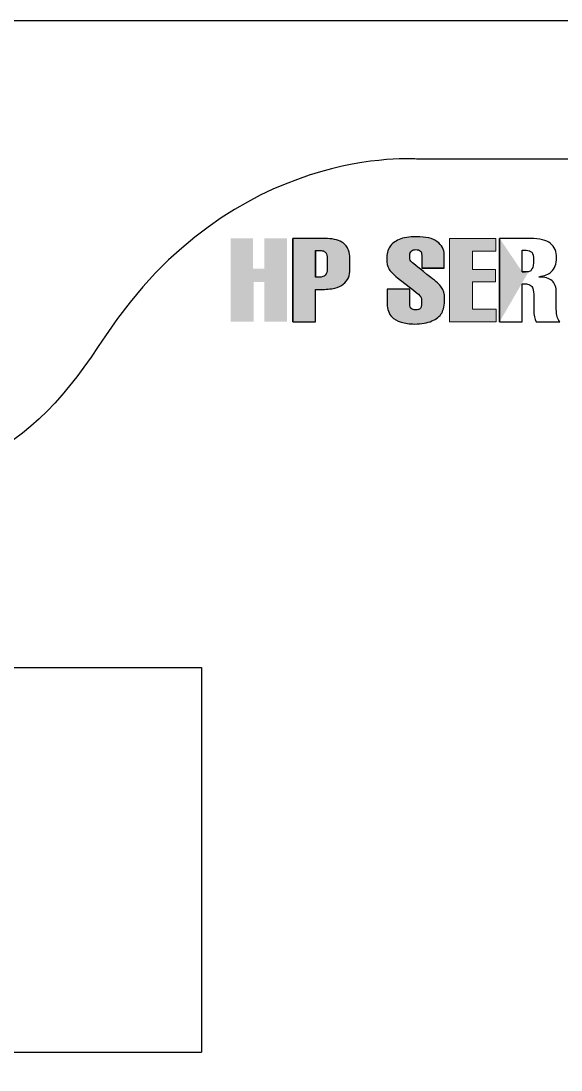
# Model space of a CAD drawing. Header units: millimetres. Extents: x -203524 to 13185, y 0 to 34178.
# Drawn here: x 6195.7 to 6277.1, y 3988.8 to 4147 of the extents above; entities that cross this region are included whole.
import ezdxf

# ---------------------------------------------------------------- set-up
doc = ezdxf.new("R2010")
doc.units = ezdxf.units.MM
doc.header["$MEASUREMENT"] = 0
doc.layers.get('0').update_dxf_attribs({"lineweight": 25})

msp = doc.modelspace()

# ---------------------------------------------------------------- hatches: boundary and pattern name
h = msp.add_hatch(color=256)
edge = h.paths.add_edge_path()
edge.add_spline(control_points=[(6227.303, 4101.616), (6227.303, 4101.616), (6227.303, 4114.174), (6227.303, 4114.174)], knot_values=[0, 0, 0, 0, 0.0833333, 0.0833333, 0.0833333, 0.0833333], degree=3, periodic=0)
edge.add_spline(control_points=[(6227.303, 4114.174), (6227.303, 4114.174), (6230.679, 4114.174), (6230.679, 4114.174)], knot_values=[0.0833333, 0.0833333, 0.0833333, 0.0833333, 0.1666667, 0.1666667, 0.1666667, 0.1666667], degree=3, periodic=0)
edge.add_spline(control_points=[(6230.679, 4114.174), (6230.679, 4114.174), (6230.679, 4109.6), (6230.679, 4109.6)], knot_values=[0.1666667, 0.1666667, 0.1666667, 0.1666667, 0.25, 0.25, 0.25, 0.25], degree=3, periodic=0)
edge.add_spline(control_points=[(6230.679, 4109.6), (6230.679, 4109.6), (6232.382, 4109.6), (6232.382, 4109.6)], knot_values=[0.25, 0.25, 0.25, 0.25, 0.3333333, 0.3333333, 0.3333333, 0.3333333], degree=3, periodic=0)
edge.add_spline(control_points=[(6232.382, 4109.6), (6232.382, 4109.6), (6232.382, 4114.174), (6232.382, 4114.174)], knot_values=[0.3333333, 0.3333333, 0.3333333, 0.3333333, 0.4166667, 0.4166667, 0.4166667, 0.4166667], degree=3, periodic=0)
edge.add_spline(control_points=[(6232.382, 4114.174), (6232.382, 4114.174), (6235.799, 4114.174), (6235.799, 4114.174)], knot_values=[0.4166667, 0.4166667, 0.4166667, 0.4166667, 0.5, 0.5, 0.5, 0.5], degree=3, periodic=0)
edge.add_spline(control_points=[(6235.799, 4114.174), (6235.799, 4114.174), (6235.799, 4101.616), (6235.799, 4101.616)], knot_values=[0.5, 0.5, 0.5, 0.5, 0.5833333, 0.5833333, 0.5833333, 0.5833333], degree=3, periodic=0)
edge.add_spline(control_points=[(6235.799, 4101.616), (6235.799, 4101.616), (6232.402, 4101.616), (6232.402, 4101.616)], knot_values=[0.5833333, 0.5833333, 0.5833333, 0.5833333, 0.6666667, 0.6666667, 0.6666667, 0.6666667], degree=3, periodic=0)
edge.add_spline(control_points=[(6232.402, 4101.616), (6232.402, 4101.616), (6232.402, 4107.619), (6232.402, 4107.619)], knot_values=[0.6666667, 0.6666667, 0.6666667, 0.6666667, 0.75, 0.75, 0.75, 0.75], degree=3, periodic=0)
edge.add_spline(control_points=[(6232.402, 4107.619), (6232.402, 4107.619), (6230.749, 4107.619), (6230.749, 4107.619)], knot_values=[0.75, 0.75, 0.75, 0.75, 0.8333333, 0.8333333, 0.8333333, 0.8333333], degree=3, periodic=0)
edge.add_spline(control_points=[(6230.749, 4107.619), (6230.749, 4107.619), (6230.749, 4101.616), (6230.749, 4101.616)], knot_values=[0.8333333, 0.8333333, 0.8333333, 0.8333333, 0.9166667, 0.9166667, 0.9166667, 0.9166667], degree=3, periodic=0)
edge.add_spline(control_points=[(6230.749, 4101.616), (6230.749, 4101.616), (6227.303, 4101.616), (6227.303, 4101.616)], knot_values=[0.9166667, 0.9166667, 0.9166667, 0.9166667, 1, 1, 1, 1], degree=3, periodic=0)
h = msp.add_hatch(color=256)
edge = h.paths.add_edge_path(flags=16)
edge.add_spline(control_points=[(6240.101, 4108.334), (6240.101, 4108.334), (6240.101, 4112.356), (6240.101, 4112.356), (6240.101, 4112.356), (6240.101, 4112.356), (6240.759, 4112.356), (6240.759, 4112.356), (6240.759, 4112.356), (6241.024, 4112.356), (6241.24, 4112.315), (6241.406, 4112.232), (6241.406, 4112.232), (6241.572, 4112.148), (6241.685, 4112.021), (6241.745, 4111.848), (6241.745, 4111.848), (6241.831, 4111.601), (6241.874, 4111.28), (6241.874, 4110.884), (6241.874, 4110.884), (6241.874, 4110.884), (6241.874, 4109.618), (6241.874, 4109.618), (6241.874, 4109.618), (6241.874, 4109.187), (6241.768, 4108.865), (6241.555, 4108.653), (6241.555, 4108.653), (6241.343, 4108.44), (6241.064, 4108.334), (6240.719, 4108.334), (6240.719, 4108.334), (6240.719, 4108.334), (6240.719, 4108.334), (6240.719, 4108.334)], knot_values=[-1, -1, -1, -1, -0.9, -0.9, -0.9, -0.9, -0.8, -0.8, -0.8, -0.8, -0.7, -0.7, -0.7, -0.7, -0.6, -0.6, -0.6, -0.6, -0.5, -0.5, -0.5, -0.5, -0.4, -0.4, -0.4, -0.4, -0.3, -0.3, -0.3, -0.3, -0.2, -0.2, -0.2, -0.2, -0.1035534, -0.1035534, -0.1035534, -0.1035534], degree=3, periodic=0)
edge.add_spline(control_points=[(6240.719, 4108.334), (6240.719, 4108.334), (6240.719, 4108.334), (6240.719, 4108.334), (6240.719, 4108.334), (6240.719, 4108.334), (6240.101, 4108.334), (6240.101, 4108.334)], knot_values=[-0.1035534, -0.1035534, -0.1035534, -0.1035534, -0.1, -0.1, -0.1, -0.1, 0, 0, 0, 0], degree=3, periodic=0)
edge = h.paths.add_edge_path()
edge.add_spline(control_points=[(6236.655, 4114.174), (6236.655, 4114.174), (6236.655, 4101.616), (6236.655, 4101.616), (6236.655, 4101.616), (6236.655, 4101.616), (6240.101, 4101.616), (6240.101, 4101.616), (6240.101, 4101.616), (6240.101, 4101.616), (6240.101, 4106.474), (6240.101, 4106.474), (6240.101, 4106.474), (6240.101, 4106.474), (6240.808, 4106.474), (6240.808, 4106.474), (6240.808, 4106.474), (6241.658, 4106.474), (6242.399, 4106.549), (6243.029, 4106.698), (6243.029, 4106.698), (6243.507, 4106.807), (6243.924, 4107.002), (6244.279, 4107.284), (6244.279, 4107.284), (6244.635, 4107.565), (6244.888, 4107.882), (6245.041, 4108.235), (6245.041, 4108.235), (6245.194, 4108.588), (6245.27, 4109.029), (6245.27, 4109.557), (6245.27, 4109.557), (6245.27, 4109.557), (6245.27, 4111.194), (6245.27, 4111.194), (6245.27, 4111.194), (6245.27, 4111.63), (6245.201, 4112.035), (6245.061, 4112.408), (6245.061, 4112.408), (6244.962, 4112.678), (6244.849, 4112.89), (6244.723, 4113.045), (6244.723, 4113.045), (6244.55, 4113.264), (6244.322, 4113.459), (6244.04, 4113.631), (6244.04, 4113.631), (6243.758, 4113.803), (6243.396, 4113.937), (6242.955, 4114.032), (6242.955, 4114.032), (6242.513, 4114.126), (6242.05, 4114.174), (6241.565, 4114.174), (6241.565, 4114.174), (6241.565, 4114.174), (6241.565, 4114.174), (6241.565, 4114.174)], knot_values=[-1, -1, -1, -1, -0.9375, -0.9375, -0.9375, -0.9375, -0.875, -0.875, -0.875, -0.875, -0.8125, -0.8125, -0.8125, -0.8125, -0.75, -0.75, -0.75, -0.75, -0.6875, -0.6875, -0.6875, -0.6875, -0.625, -0.625, -0.625, -0.625, -0.5625, -0.5625, -0.5625, -0.5625, -0.5, -0.5, -0.5, -0.5, -0.4375, -0.4375, -0.4375, -0.4375, -0.375, -0.375, -0.375, -0.375, -0.3125, -0.3125, -0.3125, -0.3125, -0.25, -0.25, -0.25, -0.25, -0.1875, -0.1875, -0.1875, -0.1875, -0.125, -0.125, -0.125, -0.125, -0.1249985, -0.1249985, -0.1249985, -0.1249985], degree=3, periodic=0)
edge.add_spline(control_points=[(6241.565, 4114.174), (6241.565, 4114.174), (6241.565, 4114.174), (6241.565, 4114.174), (6241.565, 4114.174), (6241.565, 4114.174), (6236.655, 4114.174), (6236.655, 4114.174)], knot_values=[-0.1249985, -0.1249985, -0.1249985, -0.1249985, -0.0625, -0.0625, -0.0625, -0.0625, 0, 0, 0, 0], degree=3, periodic=0)
h = msp.add_hatch(color=256)
edge = h.paths.add_edge_path()
edge.add_spline(control_points=[(6256.106, 4109.704), (6256.106, 4109.704), (6259.483, 4109.704), (6259.483, 4109.704), (6259.483, 4109.704), (6259.483, 4109.704), (6259.483, 4111.745), (6259.483, 4111.745), (6259.483, 4111.745), (6259.483, 4112.543), (6259.141, 4113.192), (6258.457, 4113.691), (6258.457, 4113.691), (6257.773, 4114.191), (6256.724, 4114.441), (6255.31, 4114.441), (6255.31, 4114.441), (6254.221, 4114.441), (6253.351, 4114.3), (6252.7, 4114.019), (6252.7, 4114.019), (6252.049, 4113.737), (6251.576, 4113.37), (6251.281, 4112.916), (6251.281, 4112.916), (6250.985, 4112.463), (6250.838, 4111.834), (6250.838, 4111.03), (6250.838, 4111.03), (6250.838, 4110.479), (6250.932, 4110.021), (6251.122, 4109.656), (6251.122, 4109.656), (6251.311, 4109.292), (6251.761, 4108.819), (6252.471, 4108.24), (6252.471, 4108.24), (6252.471, 4108.24), (6254.861, 4106.371), (6254.861, 4106.371), (6254.861, 4106.371), (6255.472, 4105.888), (6255.837, 4105.549), (6255.957, 4105.354), (6255.957, 4105.354), (6256.037, 4105.216), (6256.077, 4105.053), (6256.077, 4104.863), (6256.077, 4104.863), (6256.077, 4104.863), (6256.077, 4104.493), (6256.077, 4104.493), (6256.077, 4104.493), (6256.077, 4104.039), (6256.008, 4103.742), (6255.872, 4103.602), (6255.872, 4103.602), (6255.736, 4103.461), (6255.505, 4103.391), (6255.18, 4103.391), (6255.18, 4103.391), (6254.901, 4103.391), (6254.685, 4103.461), (6254.533, 4103.602), (6254.533, 4103.602), (6254.38, 4103.742), (6254.304, 4103.959), (6254.304, 4104.252), (6254.304, 4104.252), (6254.304, 4104.252), (6254.304, 4106.517), (6254.304, 4106.517), (6254.304, 4106.517), (6254.304, 4106.517), (6250.908, 4106.517), (6250.908, 4106.517), (6250.908, 4106.517), (6250.908, 4106.517), (6250.908, 4104.252), (6250.908, 4104.252), (6250.908, 4104.252), (6250.908, 4103.907), (6250.967, 4103.556), (6251.087, 4103.197), (6251.087, 4103.197), (6251.206, 4102.838), (6251.369, 4102.558), (6251.575, 4102.357), (6251.575, 4102.357), (6251.92, 4102.013), (6252.397, 4101.746), (6253.004, 4101.556), (6253.004, 4101.556), (6253.612, 4101.367), (6254.297, 4101.272), (6255.061, 4101.272), (6255.061, 4101.272), (6256.077, 4101.272), (6256.935, 4101.424), (6257.635, 4101.728), (6257.635, 4101.728), (6258.336, 4102.033), (6258.83, 4102.432), (6259.119, 4102.925), (6259.119, 4102.925), (6259.408, 4103.419), (6259.553, 4104.14), (6259.553, 4105.087), (6259.553, 4105.087), (6259.553, 4105.845), (6259.403, 4106.416), (6259.104, 4106.801), (6259.104, 4106.801), (6258.806, 4107.186), (6258.258, 4107.688), (6257.461, 4108.308), (6257.461, 4108.308), (6255.821, 4109.589), (6254.868, 4110.361), (6254.603, 4110.625), (6254.603, 4110.625), (6254.41, 4110.815), (6254.314, 4111.027), (6254.314, 4111.263), (6254.314, 4111.263), (6254.314, 4111.263), (6254.314, 4111.667), (6254.314, 4111.667), (6254.314, 4111.667), (6254.314, 4111.937), (6254.392, 4112.143), (6254.548, 4112.283), (6254.548, 4112.283), (6254.704, 4112.424), (6254.925, 4112.494), (6255.21, 4112.494), (6255.21, 4112.494), (6255.522, 4112.494), (6255.758, 4112.422), (6255.917, 4112.279), (6255.917, 4112.279), (6256.043, 4112.17), (6256.106, 4111.943), (6256.106, 4111.599)], knot_values=[-1, -1, -1, -1, -0.9736842, -0.9736842, -0.9736842, -0.9736842, -0.9473684, -0.9473684, -0.9473684, -0.9473684, -0.9210526, -0.9210526, -0.9210526, -0.9210526, -0.8947368, -0.8947368, -0.8947368, -0.8947368, -0.8684211, -0.8684211, -0.8684211, -0.8684211, -0.8421053, -0.8421053, -0.8421053, -0.8421053, -0.8157895, -0.8157895, -0.8157895, -0.8157895, -0.7894737, -0.7894737, -0.7894737, -0.7894737, -0.7631579, -0.7631579, -0.7631579, -0.7631579, -0.7368421, -0.7368421, -0.7368421, -0.7368421, -0.7105263, -0.7105263, -0.7105263, -0.7105263, -0.6842105, -0.6842105, -0.6842105, -0.6842105, -0.6578947, -0.6578947, -0.6578947, -0.6578947, -0.6315789, -0.6315789, -0.6315789, -0.6315789, -0.6052632, -0.6052632, -0.6052632, -0.6052632, -0.5789474, -0.5789474, -0.5789474, -0.5789474, -0.5526316, -0.5526316, -0.5526316, -0.5526316, -0.5263158, -0.5263158, -0.5263158, -0.5263158, -0.5, -0.5, -0.5, -0.5, -0.4736842, -0.4736842, -0.4736842, -0.4736842, -0.4473684, -0.4473684, -0.4473684, -0.4473684, -0.4210526, -0.4210526, -0.4210526, -0.4210526, -0.3947368, -0.3947368, -0.3947368, -0.3947368, -0.3684211, -0.3684211, -0.3684211, -0.3684211, -0.3421053, -0.3421053, -0.3421053, -0.3421053, -0.3157895, -0.3157895, -0.3157895, -0.3157895, -0.2894737, -0.2894737, -0.2894737, -0.2894737, -0.2631579, -0.2631579, -0.2631579, -0.2631579, -0.2368421, -0.2368421, -0.2368421, -0.2368421, -0.2105263, -0.2105263, -0.2105263, -0.2105263, -0.1842105, -0.1842105, -0.1842105, -0.1842105, -0.1578947, -0.1578947, -0.1578947, -0.1578947, -0.1315789, -0.1315789, -0.1315789, -0.1315789, -0.1052632, -0.1052632, -0.1052632, -0.1052632, -0.0789474, -0.0789474, -0.0789474, -0.0789474, -0.0526316, -0.0526316, -0.0526316, -0.0526316], degree=3, periodic=0)
edge.add_spline(control_points=[(6256.106, 4111.599), (6256.106, 4111.599), (6256.106, 4111.599), (6256.106, 4111.599), (6256.106, 4111.599), (6256.106, 4111.599), (6256.106, 4109.704), (6256.106, 4109.704)], knot_values=[-0.0526316, -0.0526316, -0.0526316, -0.0526316, -0.0263158, -0.0263158, -0.0263158, -0.0263158, 0, 0, 0, 0], degree=3, periodic=0)
h = msp.add_hatch(color=256)
edge = h.paths.add_edge_path()
edge.add_spline(control_points=[(6260.289, 4101.616), (6260.289, 4101.616), (6260.289, 4114.174), (6260.289, 4114.174), (6260.289, 4114.174), (6260.289, 4114.174), (6267.301, 4114.174), (6267.301, 4114.174), (6267.301, 4114.174), (6267.301, 4114.174), (6267.301, 4112.27), (6267.301, 4112.27), (6267.301, 4112.27), (6267.301, 4112.27), (6263.736, 4112.27), (6263.736, 4112.27), (6263.736, 4112.27), (6263.736, 4112.27), (6263.736, 4109.497), (6263.736, 4109.497), (6263.736, 4109.497), (6263.736, 4109.497), (6267.231, 4109.497), (6267.231, 4109.497), (6267.231, 4109.497), (6267.231, 4109.497), (6267.231, 4107.619), (6267.231, 4107.619), (6267.231, 4107.619), (6267.231, 4107.619), (6263.736, 4107.619), (6263.736, 4107.619), (6263.736, 4107.619), (6263.736, 4107.619), (6263.736, 4103.511), (6263.736, 4103.511), (6263.736, 4103.511), (6263.736, 4103.511), (6267.351, 4103.511), (6267.351, 4103.511), (6267.351, 4103.511), (6267.351, 4103.511), (6267.351, 4101.616), (6267.351, 4101.616), (6267.351, 4101.616), (6267.351, 4101.616), (6260.289, 4101.616), (6260.289, 4101.616)], knot_values=[0, 0, 0, 0, 0.0833333, 0.0833333, 0.0833333, 0.0833333, 0.1666667, 0.1666667, 0.1666667, 0.1666667, 0.25, 0.25, 0.25, 0.25, 0.3333333, 0.3333333, 0.3333333, 0.3333333, 0.4166667, 0.4166667, 0.4166667, 0.4166667, 0.5, 0.5, 0.5, 0.5, 0.5833333, 0.5833333, 0.5833333, 0.5833333, 0.6666667, 0.6666667, 0.6666667, 0.6666667, 0.75, 0.75, 0.75, 0.75, 0.8333333, 0.8333333, 0.8333333, 0.8333333, 0.9166667, 0.9166667, 0.9166667, 0.9166667, 1, 1, 1, 1], degree=3, periodic=1)
h = msp.add_hatch(color=256)
edge = h.paths.add_edge_path()
edge.add_spline(control_points=[(6267.849, 4114.174), (6267.849, 4114.174), (6267.849, 4101.616), (6267.849, 4101.616), (6267.849, 4101.616), (6267.849, 4101.616), (6271.245, 4101.616), (6271.245, 4101.616), (6271.245, 4101.616), (6271.245, 4101.616), (6271.245, 4107.352), (6271.245, 4107.352), (6271.245, 4107.352), (6271.245, 4107.352), (6271.674, 4107.352), (6271.674, 4107.352), (6271.674, 4107.352), (6271.946, 4107.352), (6272.208, 4107.284), (6272.46, 4107.146), (6272.46, 4107.146), (6272.646, 4107.042), (6272.782, 4106.867), (6272.869, 4106.62), (6272.869, 4106.62), (6272.948, 4106.379), (6272.991, 4105.94), (6272.998, 4105.303), (6272.998, 4105.303), (6272.998, 4105.303), (6272.998, 4103.416), (6272.998, 4103.416), (6272.998, 4103.416), (6272.998, 4102.595), (6273.124, 4101.995), (6273.377, 4101.616), (6273.377, 4101.616), (6273.377, 4101.616), (6276.912, 4101.616), (6276.912, 4101.616), (6276.912, 4101.616), (6276.726, 4101.863), (6276.594, 4102.125), (6276.514, 4102.4), (6276.514, 4102.4), (6276.434, 4102.676), (6276.394, 4103.04), (6276.394, 4103.494), (6276.394, 4103.494), (6276.394, 4103.494), (6276.394, 4106.043), (6276.394, 4106.043), (6276.394, 4106.043), (6276.394, 4106.841), (6276.179, 4107.427), (6275.747, 4107.8), (6275.747, 4107.8), (6275.315, 4108.173), (6274.665, 4108.357), (6273.795, 4108.352), (6273.795, 4108.352), (6273.795, 4108.352), (6273.795, 4108.412), (6273.795, 4108.412), (6273.795, 4108.412), (6274.638, 4108.544), (6275.252, 4108.788), (6275.637, 4109.144), (6275.637, 4109.144), (6276.175, 4109.638), (6276.444, 4110.347), (6276.444, 4111.271), (6276.444, 4111.271), (6276.444, 4112.196), (6276.13, 4112.91), (6275.503, 4113.416), (6275.503, 4113.416), (6274.876, 4113.921), (6273.881, 4114.174), (6272.52, 4114.174), (6272.52, 4114.174), (6272.52, 4114.174), (6272.52, 4114.174), (6272.52, 4114.174)], knot_values=[-1, -1, -1, -1, -0.9545455, -0.9545455, -0.9545455, -0.9545455, -0.9090909, -0.9090909, -0.9090909, -0.9090909, -0.8636364, -0.8636364, -0.8636364, -0.8636364, -0.8181818, -0.8181818, -0.8181818, -0.8181818, -0.7727273, -0.7727273, -0.7727273, -0.7727273, -0.7272727, -0.7272727, -0.7272727, -0.7272727, -0.6818182, -0.6818182, -0.6818182, -0.6818182, -0.6363636, -0.6363636, -0.6363636, -0.6363636, -0.5909091, -0.5909091, -0.5909091, -0.5909091, -0.5454545, -0.5454545, -0.5454545, -0.5454545, -0.5, -0.5, -0.5, -0.5, -0.4545455, -0.4545455, -0.4545455, -0.4545455, -0.4090909, -0.4090909, -0.4090909, -0.4090909, -0.3636364, -0.3636364, -0.3636364, -0.3636364, -0.3181818, -0.3181818, -0.3181818, -0.3181818, -0.2727273, -0.2727273, -0.2727273, -0.2727273, -0.2272727, -0.2272727, -0.2272727, -0.2272727, -0.1818182, -0.1818182, -0.1818182, -0.1818182, -0.1363636, -0.1363636, -0.1363636, -0.1363636, -0.0909091, -0.0909091, -0.0909091, -0.0909091, -0.0457532, -0.0457532, -0.0457532, -0.0457532], degree=3, periodic=0)
edge.add_spline(control_points=[(6272.52, 4114.174), (6272.52, 4114.174), (6272.52, 4114.174), (6272.52, 4114.174), (6272.52, 4114.174), (6272.52, 4114.174), (6267.849, 4114.174), (6267.849, 4114.174)], knot_values=[-0.0457532, -0.0457532, -0.0457532, -0.0457532, -0.0454545, -0.0454545, -0.0454545, -0.0454545, 0, 0, 0, 0], degree=3, periodic=0)
edge = h.paths.add_edge_path(flags=0)
edge.add_spline(control_points=[(6271.245, 4109.153), (6271.245, 4109.153), (6272.215, 4109.153), (6272.215, 4109.153)], knot_values=[0.875, 0.875, 0.875, 0.875, 1, 1, 1, 1], degree=3, periodic=0)
edge.add_spline(control_points=[(6272.215, 4109.153), (6272.215, 4109.153), (6272.538, 4109.292), (6272.538, 4109.292), (6272.538, 4109.292), (6272.538, 4109.292), (6272.714, 4109.57), (6272.714, 4109.57), (6272.714, 4109.57), (6272.89, 4109.849), (6272.978, 4110.292), (6272.978, 4110.901), (6272.978, 4110.901), (6272.978, 4111.481), (6272.88, 4111.876), (6272.685, 4112.085), (6272.685, 4112.085), (6272.488, 4112.295), (6272.215, 4112.4), (6271.863, 4112.4), (6271.863, 4112.4), (6271.863, 4112.4), (6271.245, 4112.4), (6271.245, 4112.4), (6271.245, 4112.4), (6271.245, 4112.4), (6271.245, 4109.153), (6271.245, 4109.153)], knot_values=[0, 0, 0, 0, 0.125, 0.125, 0.125, 0.125, 0.25, 0.25, 0.25, 0.25, 0.375, 0.375, 0.375, 0.375, 0.5, 0.5, 0.5, 0.5, 0.625, 0.625, 0.625, 0.625, 0.75, 0.75, 0.75, 0.75, 0.875, 0.875, 0.875, 0.875], degree=3, periodic=0)
edge = h.paths.add_edge_path(flags=16)
edge.add_spline(control_points=[(6272.215, 4109.153), (6272.215, 4109.153), (6272.538, 4109.292), (6272.538, 4109.292), (6272.538, 4109.292), (6272.538, 4109.292), (6272.714, 4109.57), (6272.714, 4109.57), (6272.714, 4109.57), (6272.89, 4109.849), (6272.978, 4110.292), (6272.978, 4110.901), (6272.978, 4110.901), (6272.978, 4111.481), (6272.88, 4111.876), (6272.685, 4112.085), (6272.685, 4112.085), (6272.488, 4112.295), (6272.215, 4112.4), (6271.863, 4112.4), (6271.863, 4112.4), (6271.863, 4112.4), (6271.245, 4112.4), (6271.245, 4112.4), (6271.245, 4112.4), (6271.245, 4112.4), (6271.245, 4109.153), (6271.245, 4109.153)], knot_values=[0, 0, 0, 0, 0.1428571, 0.1428571, 0.1428571, 0.1428571, 0.2857143, 0.2857143, 0.2857143, 0.2857143, 0.4285714, 0.4285714, 0.4285714, 0.4285714, 0.5714286, 0.5714286, 0.5714286, 0.5714286, 0.7142857, 0.7142857, 0.7142857, 0.7142857, 0.8571429, 0.8571429, 0.8571429, 0.8571429, 1, 1, 1, 1], degree=3, periodic=0)
edge.add_spline(control_points=[(6267.849, 4114.174), (6267.849, 4114.174), (6272.52, 4114.174), (6272.52, 4114.174), (6272.52, 4114.174), (6272.52, 4114.174), (6272.52, 4114.174), (6272.52, 4114.174), (6272.52, 4114.174), (6273.881, 4114.174), (6274.876, 4113.921), (6275.503, 4113.416), (6275.503, 4113.416), (6276.13, 4112.91), (6276.444, 4112.196), (6276.444, 4111.271), (6276.444, 4111.271), (6276.444, 4110.347), (6276.175, 4109.638), (6275.637, 4109.144), (6275.637, 4109.144), (6275.252, 4108.788), (6274.638, 4108.544), (6273.795, 4108.412), (6273.795, 4108.412), (6273.795, 4108.412), (6273.795, 4108.352), (6273.795, 4108.352), (6273.795, 4108.352), (6274.665, 4108.357), (6275.315, 4108.173), (6275.747, 4107.8), (6275.747, 4107.8), (6276.179, 4107.427), (6276.394, 4106.841), (6276.394, 4106.043), (6276.394, 4106.043), (6276.394, 4106.043), (6276.394, 4103.494), (6276.394, 4103.494), (6276.394, 4103.494), (6276.394, 4103.04), (6276.434, 4102.676), (6276.514, 4102.4), (6276.514, 4102.4), (6276.594, 4102.125), (6276.726, 4101.863), (6276.912, 4101.616), (6276.912, 4101.616), (6276.912, 4101.616), (6273.377, 4101.616), (6273.377, 4101.616), (6273.377, 4101.616), (6273.124, 4101.995), (6272.998, 4102.595), (6272.998, 4103.416), (6272.998, 4103.416), (6272.998, 4103.416), (6272.998, 4105.303), (6272.998, 4105.303), (6272.998, 4105.303), (6272.991, 4105.94), (6272.948, 4106.379), (6272.869, 4106.62), (6272.869, 4106.62), (6272.782, 4106.867), (6272.646, 4107.042), (6272.46, 4107.146), (6272.46, 4107.146), (6272.208, 4107.284), (6271.946, 4107.352), (6271.674, 4107.352), (6271.674, 4107.352), (6271.674, 4107.352), (6271.245, 4107.352), (6271.245, 4107.352), (6271.245, 4107.352), (6271.245, 4107.352), (6271.245, 4101.616), (6271.245, 4101.616), (6271.245, 4101.616), (6271.245, 4101.616), (6267.849, 4101.616), (6267.849, 4101.616)], knot_values=[0, 0, 0, 0, 0.047619, 0.047619, 0.047619, 0.047619, 0.0952381, 0.0952381, 0.0952381, 0.0952381, 0.1428571, 0.1428571, 0.1428571, 0.1428571, 0.1904762, 0.1904762, 0.1904762, 0.1904762, 0.2380952, 0.2380952, 0.2380952, 0.2380952, 0.2857143, 0.2857143, 0.2857143, 0.2857143, 0.3333333, 0.3333333, 0.3333333, 0.3333333, 0.3809524, 0.3809524, 0.3809524, 0.3809524, 0.4285714, 0.4285714, 0.4285714, 0.4285714, 0.4761905, 0.4761905, 0.4761905, 0.4761905, 0.5238095, 0.5238095, 0.5238095, 0.5238095, 0.5714286, 0.5714286, 0.5714286, 0.5714286, 0.6190476, 0.6190476, 0.6190476, 0.6190476, 0.6666667, 0.6666667, 0.6666667, 0.6666667, 0.7142857, 0.7142857, 0.7142857, 0.7142857, 0.7619048, 0.7619048, 0.7619048, 0.7619048, 0.8095238, 0.8095238, 0.8095238, 0.8095238, 0.8571429, 0.8571429, 0.8571429, 0.8571429, 0.9047619, 0.9047619, 0.9047619, 0.9047619, 0.952381, 0.952381, 0.952381, 0.952381, 1, 1, 1, 1], degree=3, periodic=0)

# ---------------------------------------------------------------- linework, layer by layer
for p, q in [((6118.894, 4049.471), (6222.894, 4049.471)), ((6222.894, 4049.471), (6222.894, 3991.471)), ((6118.894, 3991.471), (6222.894, 3991.471))]:
    msp.add_line(p, q)
msp.add_lwpolyline([(6064.394, 3926.971), (6814.394, 3926.971), (6814.394, 4146.971), (6064.394, 4146.971), (6064.394, 3926.971)], close=True)
at = {"color": 0}
for points, knots in [([(6511.936, 4146.971), (6511.936, 4146.971), (6505.022, 4126.143), (6462.176, 4126.143), (6462.176, 4126.143), (6462.176, 4126.143), (6255.404, 4126.143), (6255.404, 4126.143)], [0.14285714, 0.14285714, 0.14285714, 0.14285714, 0.28571429, 0.28571429, 0.28571429, 0.28571429, 0.42857143, 0.42857143, 0.42857143, 0.42857143]), ([(6208.431, 4099.492), (6196.657, 4081.752), (6188.193, 4074.555), (6144.999, 4074.555), (6144.999, 4074.555), (6144.999, 4074.555), (6064.394, 4074.555), (6064.394, 4074.555)], [0.57142857, 0.57142857, 0.57142857, 0.57142857, 0.71428571, 0.71428571, 0.71428571, 0.71428571, 0.85714286, 0.85714286, 0.85714286, 0.85714286])]:
    msp.add_open_spline(points, degree=3, knots=knots, dxfattribs=at)
msp.add_open_spline([(6255.404, 4126.143), (6255.404, 4126.143), (6227.711, 4128.519), (6208.431, 4099.492)], degree=3, dxfattribs=at)
at = {"lineweight": 5}
for points, knots in [([(6236.655, 4114.174), (6236.655, 4114.174), (6241.565, 4114.174), (6241.565, 4114.174), (6241.565, 4114.174), (6241.565, 4114.174), (6241.565, 4114.174), (6241.565, 4114.174), (6241.565, 4114.174), (6242.05, 4114.174), (6242.513, 4114.126), (6242.955, 4114.032), (6242.955, 4114.032), (6243.396, 4113.937), (6243.758, 4113.803), (6244.04, 4113.631), (6244.04, 4113.631), (6244.322, 4113.459), (6244.55, 4113.264), (6244.723, 4113.045), (6244.723, 4113.045), (6244.849, 4112.89), (6244.962, 4112.678), (6245.061, 4112.408), (6245.061, 4112.408), (6245.201, 4112.035), (6245.27, 4111.63), (6245.27, 4111.194), (6245.27, 4111.194), (6245.27, 4111.194), (6245.27, 4109.557), (6245.27, 4109.557), (6245.27, 4109.557), (6245.27, 4109.029), (6245.194, 4108.588), (6245.041, 4108.235), (6245.041, 4108.235), (6244.888, 4107.882), (6244.635, 4107.565), (6244.279, 4107.284), (6244.279, 4107.284), (6243.924, 4107.002), (6243.507, 4106.807), (6243.029, 4106.698), (6243.029, 4106.698), (6242.399, 4106.549), (6241.658, 4106.474), (6240.808, 4106.474), (6240.808, 4106.474), (6240.808, 4106.474), (6240.101, 4106.474), (6240.101, 4106.474), (6240.101, 4106.474), (6240.101, 4106.474), (6240.101, 4101.616), (6240.101, 4101.616), (6240.101, 4101.616), (6240.101, 4101.616), (6236.655, 4101.616), (6236.655, 4101.616)], [0, 0, 0, 0, 0.0666667, 0.0666667, 0.0666667, 0.0666667, 0.1333333, 0.1333333, 0.1333333, 0.1333333, 0.2, 0.2, 0.2, 0.2, 0.2666667, 0.2666667, 0.2666667, 0.2666667, 0.3333333, 0.3333333, 0.3333333, 0.3333333, 0.4, 0.4, 0.4, 0.4, 0.4666667, 0.4666667, 0.4666667, 0.4666667, 0.5333333, 0.5333333, 0.5333333, 0.5333333, 0.6, 0.6, 0.6, 0.6, 0.6666667, 0.6666667, 0.6666667, 0.6666667, 0.7333333, 0.7333333, 0.7333333, 0.7333333, 0.8, 0.8, 0.8, 0.8, 0.8666667, 0.8666667, 0.8666667, 0.8666667, 0.9333333, 0.9333333, 0.9333333, 0.9333333, 1, 1, 1, 1]), ([(6256.106, 4109.704), (6256.106, 4109.704), (6256.106, 4111.599), (6256.106, 4111.599), (6256.106, 4111.599), (6256.106, 4111.599), (6256.106, 4111.599), (6256.106, 4111.599), (6256.106, 4111.599), (6256.106, 4111.943), (6256.043, 4112.17), (6255.917, 4112.279), (6255.917, 4112.279), (6255.758, 4112.422), (6255.522, 4112.494), (6255.21, 4112.494), (6255.21, 4112.494), (6254.925, 4112.494), (6254.704, 4112.424), (6254.548, 4112.283), (6254.548, 4112.283), (6254.392, 4112.143), (6254.314, 4111.937), (6254.314, 4111.667), (6254.314, 4111.667), (6254.314, 4111.667), (6254.314, 4111.263), (6254.314, 4111.263), (6254.314, 4111.263), (6254.314, 4111.027), (6254.41, 4110.815), (6254.603, 4110.625), (6254.603, 4110.625), (6254.868, 4110.361), (6255.821, 4109.589), (6257.461, 4108.308), (6257.461, 4108.308), (6258.258, 4107.688), (6258.806, 4107.186), (6259.104, 4106.801), (6259.104, 4106.801), (6259.403, 4106.416), (6259.553, 4105.845), (6259.553, 4105.087), (6259.553, 4105.087), (6259.553, 4104.14), (6259.408, 4103.419), (6259.119, 4102.925), (6259.119, 4102.925), (6258.83, 4102.432), (6258.336, 4102.033), (6257.635, 4101.728), (6257.635, 4101.728), (6256.935, 4101.424), (6256.077, 4101.272), (6255.061, 4101.272), (6255.061, 4101.272), (6254.297, 4101.272), (6253.612, 4101.367), (6253.004, 4101.556), (6253.004, 4101.556), (6252.397, 4101.746), (6251.92, 4102.013), (6251.575, 4102.357), (6251.575, 4102.357), (6251.369, 4102.558), (6251.206, 4102.838), (6251.087, 4103.197), (6251.087, 4103.197), (6250.967, 4103.556), (6250.908, 4103.907), (6250.908, 4104.252), (6250.908, 4104.252), (6250.908, 4104.252), (6250.908, 4106.517), (6250.908, 4106.517), (6250.908, 4106.517), (6250.908, 4106.517), (6254.304, 4106.517), (6254.304, 4106.517), (6254.304, 4106.517), (6254.304, 4106.517), (6254.304, 4104.252), (6254.304, 4104.252), (6254.304, 4104.252), (6254.304, 4103.959), (6254.38, 4103.742), (6254.533, 4103.602), (6254.533, 4103.602), (6254.685, 4103.461), (6254.901, 4103.391), (6255.18, 4103.391), (6255.18, 4103.391), (6255.505, 4103.391), (6255.736, 4103.461), (6255.872, 4103.602), (6255.872, 4103.602), (6256.008, 4103.742), (6256.077, 4104.039), (6256.077, 4104.493), (6256.077, 4104.493), (6256.077, 4104.493), (6256.077, 4104.863), (6256.077, 4104.863), (6256.077, 4104.863), (6256.077, 4105.053), (6256.037, 4105.216), (6255.957, 4105.354), (6255.957, 4105.354), (6255.837, 4105.549), (6255.472, 4105.888), (6254.861, 4106.371), (6254.861, 4106.371), (6254.861, 4106.371), (6252.471, 4108.24), (6252.471, 4108.24), (6252.471, 4108.24), (6251.761, 4108.819), (6251.311, 4109.292), (6251.122, 4109.656), (6251.122, 4109.656), (6250.932, 4110.021), (6250.838, 4110.479), (6250.838, 4111.03), (6250.838, 4111.03), (6250.838, 4111.834), (6250.985, 4112.463), (6251.281, 4112.916), (6251.281, 4112.916), (6251.576, 4113.37), (6252.049, 4113.737), (6252.7, 4114.019), (6252.7, 4114.019), (6253.351, 4114.3), (6254.221, 4114.441), (6255.31, 4114.441), (6255.31, 4114.441), (6256.724, 4114.441), (6257.773, 4114.191), (6258.457, 4113.691), (6258.457, 4113.691), (6259.141, 4113.192), (6259.483, 4112.543), (6259.483, 4111.745), (6259.483, 4111.745), (6259.483, 4111.745), (6259.483, 4109.704), (6259.483, 4109.704)], [0, 0, 0, 0, 0.027027, 0.027027, 0.027027, 0.027027, 0.0540541, 0.0540541, 0.0540541, 0.0540541, 0.0810811, 0.0810811, 0.0810811, 0.0810811, 0.1081081, 0.1081081, 0.1081081, 0.1081081, 0.1351351, 0.1351351, 0.1351351, 0.1351351, 0.1621622, 0.1621622, 0.1621622, 0.1621622, 0.1891892, 0.1891892, 0.1891892, 0.1891892, 0.2162162, 0.2162162, 0.2162162, 0.2162162, 0.2432432, 0.2432432, 0.2432432, 0.2432432, 0.2702703, 0.2702703, 0.2702703, 0.2702703, 0.2972973, 0.2972973, 0.2972973, 0.2972973, 0.3243243, 0.3243243, 0.3243243, 0.3243243, 0.3513514, 0.3513514, 0.3513514, 0.3513514, 0.3783784, 0.3783784, 0.3783784, 0.3783784, 0.4054054, 0.4054054, 0.4054054, 0.4054054, 0.4324324, 0.4324324, 0.4324324, 0.4324324, 0.4594595, 0.4594595, 0.4594595, 0.4594595, 0.4864865, 0.4864865, 0.4864865, 0.4864865, 0.5135135, 0.5135135, 0.5135135, 0.5135135, 0.5405405, 0.5405405, 0.5405405, 0.5405405, 0.5675676, 0.5675676, 0.5675676, 0.5675676, 0.5945946, 0.5945946, 0.5945946, 0.5945946, 0.6216216, 0.6216216, 0.6216216, 0.6216216, 0.6486486, 0.6486486, 0.6486486, 0.6486486, 0.6756757, 0.6756757, 0.6756757, 0.6756757, 0.7027027, 0.7027027, 0.7027027, 0.7027027, 0.7297297, 0.7297297, 0.7297297, 0.7297297, 0.7567568, 0.7567568, 0.7567568, 0.7567568, 0.7837838, 0.7837838, 0.7837838, 0.7837838, 0.8108108, 0.8108108, 0.8108108, 0.8108108, 0.8378378, 0.8378378, 0.8378378, 0.8378378, 0.8648649, 0.8648649, 0.8648649, 0.8648649, 0.8918919, 0.8918919, 0.8918919, 0.8918919, 0.9189189, 0.9189189, 0.9189189, 0.9189189, 0.9459459, 0.9459459, 0.9459459, 0.9459459, 0.972973, 0.972973, 0.972973, 0.972973, 1, 1, 1, 1]), ([(6260.289, 4101.616), (6260.289, 4101.616), (6260.289, 4114.174), (6260.289, 4114.174), (6260.289, 4114.174), (6260.289, 4114.174), (6267.301, 4114.174), (6267.301, 4114.174), (6267.301, 4114.174), (6267.301, 4114.174), (6267.301, 4112.27), (6267.301, 4112.27), (6267.301, 4112.27), (6267.301, 4112.27), (6263.736, 4112.27), (6263.736, 4112.27), (6263.736, 4112.27), (6263.736, 4112.27), (6263.736, 4109.497), (6263.736, 4109.497), (6263.736, 4109.497), (6263.736, 4109.497), (6267.231, 4109.497), (6267.231, 4109.497), (6267.231, 4109.497), (6267.231, 4109.497), (6267.231, 4107.619), (6267.231, 4107.619), (6267.231, 4107.619), (6267.231, 4107.619), (6263.736, 4107.619), (6263.736, 4107.619), (6263.736, 4107.619), (6263.736, 4107.619), (6263.736, 4103.511), (6263.736, 4103.511), (6263.736, 4103.511), (6263.736, 4103.511), (6267.351, 4103.511), (6267.351, 4103.511), (6267.351, 4103.511), (6267.351, 4103.511), (6267.351, 4101.616), (6267.351, 4101.616), (6267.351, 4101.616), (6267.351, 4101.616), (6260.289, 4101.616), (6260.289, 4101.616)], [0, 0, 0, 0, 0.0833333, 0.0833333, 0.0833333, 0.0833333, 0.1666667, 0.1666667, 0.1666667, 0.1666667, 0.25, 0.25, 0.25, 0.25, 0.3333333, 0.3333333, 0.3333333, 0.3333333, 0.4166667, 0.4166667, 0.4166667, 0.4166667, 0.5, 0.5, 0.5, 0.5, 0.5833333, 0.5833333, 0.5833333, 0.5833333, 0.6666667, 0.6666667, 0.6666667, 0.6666667, 0.75, 0.75, 0.75, 0.75, 0.8333333, 0.8333333, 0.8333333, 0.8333333, 0.9166667, 0.9166667, 0.9166667, 0.9166667, 1, 1, 1, 1]), ([(6267.849, 4114.174), (6267.849, 4114.174), (6272.52, 4114.174), (6272.52, 4114.174), (6272.52, 4114.174), (6272.52, 4114.174), (6272.52, 4114.174), (6272.52, 4114.174), (6272.52, 4114.174), (6273.881, 4114.174), (6274.876, 4113.921), (6275.503, 4113.416), (6275.503, 4113.416), (6276.13, 4112.91), (6276.444, 4112.196), (6276.444, 4111.271), (6276.444, 4111.271), (6276.444, 4110.347), (6276.175, 4109.638), (6275.637, 4109.144), (6275.637, 4109.144), (6275.252, 4108.788), (6274.638, 4108.544), (6273.795, 4108.412), (6273.795, 4108.412), (6273.795, 4108.412), (6273.795, 4108.352), (6273.795, 4108.352), (6273.795, 4108.352), (6274.665, 4108.357), (6275.315, 4108.173), (6275.747, 4107.8), (6275.747, 4107.8), (6276.179, 4107.427), (6276.394, 4106.841), (6276.394, 4106.043), (6276.394, 4106.043), (6276.394, 4106.043), (6276.394, 4103.494), (6276.394, 4103.494), (6276.394, 4103.494), (6276.394, 4103.04), (6276.434, 4102.676), (6276.514, 4102.4), (6276.514, 4102.4), (6276.594, 4102.125), (6276.726, 4101.863), (6276.912, 4101.616), (6276.912, 4101.616), (6276.912, 4101.616), (6273.377, 4101.616), (6273.377, 4101.616), (6273.377, 4101.616), (6273.124, 4101.995), (6272.998, 4102.595), (6272.998, 4103.416), (6272.998, 4103.416), (6272.998, 4103.416), (6272.998, 4105.303), (6272.998, 4105.303), (6272.998, 4105.303), (6272.991, 4105.94), (6272.948, 4106.379), (6272.869, 4106.62), (6272.869, 4106.62), (6272.782, 4106.867), (6272.646, 4107.042), (6272.46, 4107.146), (6272.46, 4107.146), (6272.208, 4107.284), (6271.946, 4107.352), (6271.674, 4107.352), (6271.674, 4107.352), (6271.674, 4107.352), (6271.245, 4107.352), (6271.245, 4107.352), (6271.245, 4107.352), (6271.245, 4107.352), (6271.245, 4101.616), (6271.245, 4101.616), (6271.245, 4101.616), (6271.245, 4101.616), (6267.849, 4101.616), (6267.849, 4101.616)], [0, 0, 0, 0, 0.047619, 0.047619, 0.047619, 0.047619, 0.0952381, 0.0952381, 0.0952381, 0.0952381, 0.1428571, 0.1428571, 0.1428571, 0.1428571, 0.1904762, 0.1904762, 0.1904762, 0.1904762, 0.2380952, 0.2380952, 0.2380952, 0.2380952, 0.2857143, 0.2857143, 0.2857143, 0.2857143, 0.3333333, 0.3333333, 0.3333333, 0.3333333, 0.3809524, 0.3809524, 0.3809524, 0.3809524, 0.4285714, 0.4285714, 0.4285714, 0.4285714, 0.4761905, 0.4761905, 0.4761905, 0.4761905, 0.5238095, 0.5238095, 0.5238095, 0.5238095, 0.5714286, 0.5714286, 0.5714286, 0.5714286, 0.6190476, 0.6190476, 0.6190476, 0.6190476, 0.6666667, 0.6666667, 0.6666667, 0.6666667, 0.7142857, 0.7142857, 0.7142857, 0.7142857, 0.7619048, 0.7619048, 0.7619048, 0.7619048, 0.8095238, 0.8095238, 0.8095238, 0.8095238, 0.8571429, 0.8571429, 0.8571429, 0.8571429, 0.9047619, 0.9047619, 0.9047619, 0.9047619, 0.952381, 0.952381, 0.952381, 0.952381, 1, 1, 1, 1]), ([(6240.101, 4108.334), (6240.101, 4108.334), (6240.719, 4108.334), (6240.719, 4108.334), (6240.719, 4108.334), (6240.719, 4108.334), (6240.719, 4108.334), (6240.719, 4108.334), (6240.719, 4108.334), (6241.064, 4108.334), (6241.343, 4108.44), (6241.555, 4108.653), (6241.555, 4108.653), (6241.768, 4108.865), (6241.874, 4109.187), (6241.874, 4109.618), (6241.874, 4109.618), (6241.874, 4109.618), (6241.874, 4110.884), (6241.874, 4110.884), (6241.874, 4110.884), (6241.874, 4111.28), (6241.831, 4111.601), (6241.745, 4111.848), (6241.745, 4111.848), (6241.685, 4112.021), (6241.572, 4112.148), (6241.406, 4112.232), (6241.406, 4112.232), (6241.24, 4112.315), (6241.024, 4112.356), (6240.759, 4112.356), (6240.759, 4112.356), (6240.759, 4112.356), (6240.101, 4112.356), (6240.101, 4112.356)], [0, 0, 0, 0, 0.1111111, 0.1111111, 0.1111111, 0.1111111, 0.2222222, 0.2222222, 0.2222222, 0.2222222, 0.3333333, 0.3333333, 0.3333333, 0.3333333, 0.4444444, 0.4444444, 0.4444444, 0.4444444, 0.5555556, 0.5555556, 0.5555556, 0.5555556, 0.6666667, 0.6666667, 0.6666667, 0.6666667, 0.7777778, 0.7777778, 0.7777778, 0.7777778, 0.8888889, 0.8888889, 0.8888889, 0.8888889, 1, 1, 1, 1]), ([(6272.215, 4109.153), (6272.215, 4109.153), (6272.538, 4109.292), (6272.538, 4109.292), (6272.538, 4109.292), (6272.538, 4109.292), (6272.714, 4109.57), (6272.714, 4109.57), (6272.714, 4109.57), (6272.89, 4109.849), (6272.978, 4110.292), (6272.978, 4110.901), (6272.978, 4110.901), (6272.978, 4111.481), (6272.88, 4111.876), (6272.685, 4112.085), (6272.685, 4112.085), (6272.488, 4112.295), (6272.215, 4112.4), (6271.863, 4112.4), (6271.863, 4112.4), (6271.863, 4112.4), (6271.245, 4112.4), (6271.245, 4112.4), (6271.245, 4112.4), (6271.245, 4112.4), (6271.245, 4109.153), (6271.245, 4109.153)], [0, 0, 0, 0, 0.1428571, 0.1428571, 0.1428571, 0.1428571, 0.2857143, 0.2857143, 0.2857143, 0.2857143, 0.4285714, 0.4285714, 0.4285714, 0.4285714, 0.5714286, 0.5714286, 0.5714286, 0.5714286, 0.7142857, 0.7142857, 0.7142857, 0.7142857, 0.8571429, 0.8571429, 0.8571429, 0.8571429, 1, 1, 1, 1])]:
    msp.add_open_spline(points, degree=3, knots=knots, dxfattribs=at)
for points in [[(6236.655, 4101.616), (6236.655, 4101.616), (6236.655, 4114.174), (6236.655, 4114.174)], [(6267.849, 4101.616), (6267.849, 4101.616), (6267.849, 4114.174), (6267.849, 4114.174)], [(6240.101, 4112.356), (6240.101, 4112.356), (6240.101, 4108.334), (6240.101, 4108.334)], [(6259.483, 4109.704), (6259.483, 4109.704), (6256.106, 4109.704), (6256.106, 4109.704)], [(6271.245, 4109.153), (6271.245, 4109.153), (6271.743, 4109.153), (6271.743, 4109.153)]]:
    msp.add_open_spline(points, degree=3, dxfattribs=at)
for points, knots in [([(6236.655, 4114.174), (6236.655, 4114.174), (6241.565, 4114.174), (6241.565, 4114.174), (6241.565, 4114.174), (6241.565, 4114.174), (6241.565, 4114.174), (6241.565, 4114.174), (6241.565, 4114.174), (6242.05, 4114.174), (6242.513, 4114.126), (6242.955, 4114.032), (6242.955, 4114.032), (6243.396, 4113.937), (6243.758, 4113.803), (6244.04, 4113.631), (6244.04, 4113.631), (6244.322, 4113.459), (6244.55, 4113.264), (6244.723, 4113.045), (6244.723, 4113.045), (6244.849, 4112.89), (6244.962, 4112.678), (6245.061, 4112.408), (6245.061, 4112.408), (6245.201, 4112.035), (6245.27, 4111.63), (6245.27, 4111.194), (6245.27, 4111.194), (6245.27, 4111.194), (6245.27, 4109.557), (6245.27, 4109.557), (6245.27, 4109.557), (6245.27, 4109.029), (6245.194, 4108.588), (6245.041, 4108.235), (6245.041, 4108.235), (6244.888, 4107.882), (6244.635, 4107.565), (6244.279, 4107.284), (6244.279, 4107.284), (6243.924, 4107.002), (6243.507, 4106.807), (6243.029, 4106.698), (6243.029, 4106.698), (6242.399, 4106.549), (6241.658, 4106.474), (6240.808, 4106.474), (6240.808, 4106.474), (6240.808, 4106.474), (6240.101, 4106.474), (6240.101, 4106.474), (6240.101, 4106.474), (6240.101, 4106.474), (6240.101, 4101.616), (6240.101, 4101.616), (6240.101, 4101.616), (6240.101, 4101.616), (6236.655, 4101.616), (6236.655, 4101.616), (6236.655, 4101.616), (6236.655, 4101.616), (6236.655, 4114.174), (6236.655, 4114.174)], [0, 0, 0, 0, 0.0625, 0.0625, 0.0625, 0.0625, 0.125, 0.125, 0.125, 0.125, 0.1875, 0.1875, 0.1875, 0.1875, 0.25, 0.25, 0.25, 0.25, 0.3125, 0.3125, 0.3125, 0.3125, 0.375, 0.375, 0.375, 0.375, 0.4375, 0.4375, 0.4375, 0.4375, 0.5, 0.5, 0.5, 0.5, 0.5625, 0.5625, 0.5625, 0.5625, 0.625, 0.625, 0.625, 0.625, 0.6875, 0.6875, 0.6875, 0.6875, 0.75, 0.75, 0.75, 0.75, 0.8125, 0.8125, 0.8125, 0.8125, 0.875, 0.875, 0.875, 0.875, 0.9375, 0.9375, 0.9375, 0.9375, 1, 1, 1, 1]), ([(6256.106, 4109.704), (6256.106, 4109.704), (6256.106, 4111.599), (6256.106, 4111.599), (6256.106, 4111.599), (6256.106, 4111.599), (6256.106, 4111.599), (6256.106, 4111.599), (6256.106, 4111.599), (6256.106, 4111.943), (6256.043, 4112.17), (6255.917, 4112.279), (6255.917, 4112.279), (6255.758, 4112.422), (6255.522, 4112.494), (6255.21, 4112.494), (6255.21, 4112.494), (6254.925, 4112.494), (6254.704, 4112.424), (6254.548, 4112.283), (6254.548, 4112.283), (6254.392, 4112.143), (6254.314, 4111.937), (6254.314, 4111.667), (6254.314, 4111.667), (6254.314, 4111.667), (6254.314, 4111.263), (6254.314, 4111.263), (6254.314, 4111.263), (6254.314, 4111.027), (6254.41, 4110.815), (6254.603, 4110.625), (6254.603, 4110.625), (6254.868, 4110.361), (6255.821, 4109.589), (6257.461, 4108.308), (6257.461, 4108.308), (6258.258, 4107.688), (6258.806, 4107.186), (6259.104, 4106.801), (6259.104, 4106.801), (6259.403, 4106.416), (6259.553, 4105.845), (6259.553, 4105.087), (6259.553, 4105.087), (6259.553, 4104.14), (6259.408, 4103.419), (6259.119, 4102.925), (6259.119, 4102.925), (6258.83, 4102.432), (6258.336, 4102.033), (6257.635, 4101.728), (6257.635, 4101.728), (6256.935, 4101.424), (6256.077, 4101.272), (6255.061, 4101.272), (6255.061, 4101.272), (6254.297, 4101.272), (6253.612, 4101.367), (6253.004, 4101.556), (6253.004, 4101.556), (6252.397, 4101.746), (6251.92, 4102.013), (6251.575, 4102.357), (6251.575, 4102.357), (6251.369, 4102.558), (6251.206, 4102.838), (6251.087, 4103.197), (6251.087, 4103.197), (6250.967, 4103.556), (6250.908, 4103.907), (6250.908, 4104.252), (6250.908, 4104.252), (6250.908, 4104.252), (6250.908, 4106.517), (6250.908, 4106.517), (6250.908, 4106.517), (6250.908, 4106.517), (6254.304, 4106.517), (6254.304, 4106.517), (6254.304, 4106.517), (6254.304, 4106.517), (6254.304, 4104.252), (6254.304, 4104.252), (6254.304, 4104.252), (6254.304, 4103.959), (6254.38, 4103.742), (6254.533, 4103.602), (6254.533, 4103.602), (6254.685, 4103.461), (6254.901, 4103.391), (6255.18, 4103.391), (6255.18, 4103.391), (6255.505, 4103.391), (6255.736, 4103.461), (6255.872, 4103.602), (6255.872, 4103.602), (6256.008, 4103.742), (6256.077, 4104.039), (6256.077, 4104.493), (6256.077, 4104.493), (6256.077, 4104.493), (6256.077, 4104.863), (6256.077, 4104.863), (6256.077, 4104.863), (6256.077, 4105.053), (6256.037, 4105.216), (6255.957, 4105.354), (6255.957, 4105.354), (6255.837, 4105.549), (6255.472, 4105.888), (6254.861, 4106.371), (6254.861, 4106.371), (6254.861, 4106.371), (6252.471, 4108.24), (6252.471, 4108.24), (6252.471, 4108.24), (6251.761, 4108.819), (6251.311, 4109.292), (6251.122, 4109.656), (6251.122, 4109.656), (6250.932, 4110.021), (6250.838, 4110.479), (6250.838, 4111.03), (6250.838, 4111.03), (6250.838, 4111.834), (6250.985, 4112.463), (6251.281, 4112.916), (6251.281, 4112.916), (6251.576, 4113.37), (6252.049, 4113.737), (6252.7, 4114.019), (6252.7, 4114.019), (6253.351, 4114.3), (6254.221, 4114.441), (6255.31, 4114.441), (6255.31, 4114.441), (6256.724, 4114.441), (6257.773, 4114.191), (6258.457, 4113.691), (6258.457, 4113.691), (6259.141, 4113.192), (6259.483, 4112.543), (6259.483, 4111.745), (6259.483, 4111.745), (6259.483, 4111.745), (6259.483, 4109.704), (6259.483, 4109.704), (6259.483, 4109.704), (6259.483, 4109.704), (6256.106, 4109.704), (6256.106, 4109.704)], [0, 0, 0, 0, 0.0263158, 0.0263158, 0.0263158, 0.0263158, 0.0526316, 0.0526316, 0.0526316, 0.0526316, 0.0789474, 0.0789474, 0.0789474, 0.0789474, 0.1052632, 0.1052632, 0.1052632, 0.1052632, 0.1315789, 0.1315789, 0.1315789, 0.1315789, 0.1578947, 0.1578947, 0.1578947, 0.1578947, 0.1842105, 0.1842105, 0.1842105, 0.1842105, 0.2105263, 0.2105263, 0.2105263, 0.2105263, 0.2368421, 0.2368421, 0.2368421, 0.2368421, 0.2631579, 0.2631579, 0.2631579, 0.2631579, 0.2894737, 0.2894737, 0.2894737, 0.2894737, 0.3157895, 0.3157895, 0.3157895, 0.3157895, 0.3421053, 0.3421053, 0.3421053, 0.3421053, 0.3684211, 0.3684211, 0.3684211, 0.3684211, 0.3947368, 0.3947368, 0.3947368, 0.3947368, 0.4210526, 0.4210526, 0.4210526, 0.4210526, 0.4473684, 0.4473684, 0.4473684, 0.4473684, 0.4736842, 0.4736842, 0.4736842, 0.4736842, 0.5, 0.5, 0.5, 0.5, 0.5263158, 0.5263158, 0.5263158, 0.5263158, 0.5526316, 0.5526316, 0.5526316, 0.5526316, 0.5789474, 0.5789474, 0.5789474, 0.5789474, 0.6052632, 0.6052632, 0.6052632, 0.6052632, 0.6315789, 0.6315789, 0.6315789, 0.6315789, 0.6578947, 0.6578947, 0.6578947, 0.6578947, 0.6842105, 0.6842105, 0.6842105, 0.6842105, 0.7105263, 0.7105263, 0.7105263, 0.7105263, 0.7368421, 0.7368421, 0.7368421, 0.7368421, 0.7631579, 0.7631579, 0.7631579, 0.7631579, 0.7894737, 0.7894737, 0.7894737, 0.7894737, 0.8157895, 0.8157895, 0.8157895, 0.8157895, 0.8421053, 0.8421053, 0.8421053, 0.8421053, 0.8684211, 0.8684211, 0.8684211, 0.8684211, 0.8947368, 0.8947368, 0.8947368, 0.8947368, 0.9210526, 0.9210526, 0.9210526, 0.9210526, 0.9473684, 0.9473684, 0.9473684, 0.9473684, 0.9736842, 0.9736842, 0.9736842, 0.9736842, 1, 1, 1, 1]), ([(6267.849, 4114.174), (6267.849, 4114.174), (6272.52, 4114.174), (6272.52, 4114.174), (6272.52, 4114.174), (6272.52, 4114.174), (6272.52, 4114.174), (6272.52, 4114.174), (6272.52, 4114.174), (6273.881, 4114.174), (6274.876, 4113.921), (6275.503, 4113.416), (6275.503, 4113.416), (6276.13, 4112.91), (6276.444, 4112.196), (6276.444, 4111.271), (6276.444, 4111.271), (6276.444, 4110.347), (6276.175, 4109.638), (6275.637, 4109.144), (6275.637, 4109.144), (6275.252, 4108.788), (6274.638, 4108.544), (6273.795, 4108.412), (6273.795, 4108.412), (6273.795, 4108.412), (6273.795, 4108.352), (6273.795, 4108.352), (6273.795, 4108.352), (6274.665, 4108.357), (6275.315, 4108.173), (6275.747, 4107.8), (6275.747, 4107.8), (6276.179, 4107.427), (6276.394, 4106.841), (6276.394, 4106.043), (6276.394, 4106.043), (6276.394, 4106.043), (6276.394, 4103.494), (6276.394, 4103.494), (6276.394, 4103.494), (6276.394, 4103.04), (6276.434, 4102.676), (6276.514, 4102.4), (6276.514, 4102.4), (6276.594, 4102.125), (6276.726, 4101.863), (6276.912, 4101.616), (6276.912, 4101.616), (6276.912, 4101.616), (6273.377, 4101.616), (6273.377, 4101.616), (6273.377, 4101.616), (6273.124, 4101.995), (6272.998, 4102.595), (6272.998, 4103.416), (6272.998, 4103.416), (6272.998, 4103.416), (6272.998, 4105.303), (6272.998, 4105.303), (6272.998, 4105.303), (6272.991, 4105.94), (6272.948, 4106.379), (6272.869, 4106.62), (6272.869, 4106.62), (6272.782, 4106.867), (6272.646, 4107.042), (6272.46, 4107.146), (6272.46, 4107.146), (6272.208, 4107.284), (6271.946, 4107.352), (6271.674, 4107.352), (6271.674, 4107.352), (6271.674, 4107.352), (6271.245, 4107.352), (6271.245, 4107.352), (6271.245, 4107.352), (6271.245, 4107.352), (6271.245, 4101.616), (6271.245, 4101.616), (6271.245, 4101.616), (6271.245, 4101.616), (6267.849, 4101.616), (6267.849, 4101.616), (6267.849, 4101.616), (6267.849, 4101.616), (6267.849, 4114.174), (6267.849, 4114.174)], [0, 0, 0, 0, 0.0454545, 0.0454545, 0.0454545, 0.0454545, 0.0909091, 0.0909091, 0.0909091, 0.0909091, 0.1363636, 0.1363636, 0.1363636, 0.1363636, 0.1818182, 0.1818182, 0.1818182, 0.1818182, 0.2272727, 0.2272727, 0.2272727, 0.2272727, 0.2727273, 0.2727273, 0.2727273, 0.2727273, 0.3181818, 0.3181818, 0.3181818, 0.3181818, 0.3636364, 0.3636364, 0.3636364, 0.3636364, 0.4090909, 0.4090909, 0.4090909, 0.4090909, 0.4545455, 0.4545455, 0.4545455, 0.4545455, 0.5, 0.5, 0.5, 0.5, 0.5454545, 0.5454545, 0.5454545, 0.5454545, 0.5909091, 0.5909091, 0.5909091, 0.5909091, 0.6363636, 0.6363636, 0.6363636, 0.6363636, 0.6818182, 0.6818182, 0.6818182, 0.6818182, 0.7272727, 0.7272727, 0.7272727, 0.7272727, 0.7727273, 0.7727273, 0.7727273, 0.7727273, 0.8181818, 0.8181818, 0.8181818, 0.8181818, 0.8636364, 0.8636364, 0.8636364, 0.8636364, 0.9090909, 0.9090909, 0.9090909, 0.9090909, 0.9545455, 0.9545455, 0.9545455, 0.9545455, 1, 1, 1, 1]), ([(6240.101, 4108.334), (6240.101, 4108.334), (6240.719, 4108.334), (6240.719, 4108.334), (6240.719, 4108.334), (6240.719, 4108.334), (6240.719, 4108.334), (6240.719, 4108.334), (6240.719, 4108.334), (6241.064, 4108.334), (6241.343, 4108.44), (6241.555, 4108.653), (6241.555, 4108.653), (6241.768, 4108.865), (6241.874, 4109.187), (6241.874, 4109.618), (6241.874, 4109.618), (6241.874, 4109.618), (6241.874, 4110.884), (6241.874, 4110.884), (6241.874, 4110.884), (6241.874, 4111.28), (6241.831, 4111.601), (6241.745, 4111.848), (6241.745, 4111.848), (6241.685, 4112.021), (6241.572, 4112.148), (6241.406, 4112.232), (6241.406, 4112.232), (6241.24, 4112.315), (6241.024, 4112.356), (6240.759, 4112.356), (6240.759, 4112.356), (6240.759, 4112.356), (6240.101, 4112.356), (6240.101, 4112.356), (6240.101, 4112.356), (6240.101, 4112.356), (6240.101, 4108.334), (6240.101, 4108.334)], [0, 0, 0, 0, 0.1, 0.1, 0.1, 0.1, 0.2, 0.2, 0.2, 0.2, 0.3, 0.3, 0.3, 0.3, 0.4, 0.4, 0.4, 0.4, 0.5, 0.5, 0.5, 0.5, 0.6, 0.6, 0.6, 0.6, 0.7, 0.7, 0.7, 0.7, 0.8, 0.8, 0.8, 0.8, 0.9, 0.9, 0.9, 0.9, 1, 1, 1, 1]), ([(6272.215, 4109.153), (6272.215, 4109.153), (6272.538, 4109.292), (6272.538, 4109.292), (6272.538, 4109.292), (6272.538, 4109.292), (6272.714, 4109.57), (6272.714, 4109.57), (6272.714, 4109.57), (6272.89, 4109.849), (6272.978, 4110.292), (6272.978, 4110.901), (6272.978, 4110.901), (6272.978, 4111.481), (6272.88, 4111.876), (6272.685, 4112.085), (6272.685, 4112.085), (6272.488, 4112.295), (6272.215, 4112.4), (6271.863, 4112.4), (6271.863, 4112.4), (6271.863, 4112.4), (6271.245, 4112.4), (6271.245, 4112.4), (6271.245, 4112.4), (6271.245, 4112.4), (6271.245, 4109.153), (6271.245, 4109.153), (6271.245, 4109.153), (6271.245, 4109.153), (6272.215, 4109.153), (6272.215, 4109.153)], [0, 0, 0, 0, 0.125, 0.125, 0.125, 0.125, 0.25, 0.25, 0.25, 0.25, 0.375, 0.375, 0.375, 0.375, 0.5, 0.5, 0.5, 0.5, 0.625, 0.625, 0.625, 0.625, 0.75, 0.75, 0.75, 0.75, 0.875, 0.875, 0.875, 0.875, 1, 1, 1, 1])]:
    msp.add_open_spline(points, degree=3, knots=knots)
for points in [[(6236.655, 4101.616), (6236.655, 4101.616), (6236.655, 4114.174), (6236.655, 4114.174)], [(6267.849, 4101.616), (6267.849, 4101.616), (6267.849, 4114.174), (6267.849, 4114.174)], [(6240.101, 4112.356), (6240.101, 4112.356), (6240.101, 4108.334), (6240.101, 4108.334)], [(6259.483, 4109.704), (6259.483, 4109.704), (6256.106, 4109.704), (6256.106, 4109.704)], [(6271.245, 4109.153), (6271.245, 4109.153), (6271.743, 4109.153), (6271.743, 4109.153)]]:
    msp.add_open_spline(points, degree=3)

doc.saveas('drawing.dxf')
